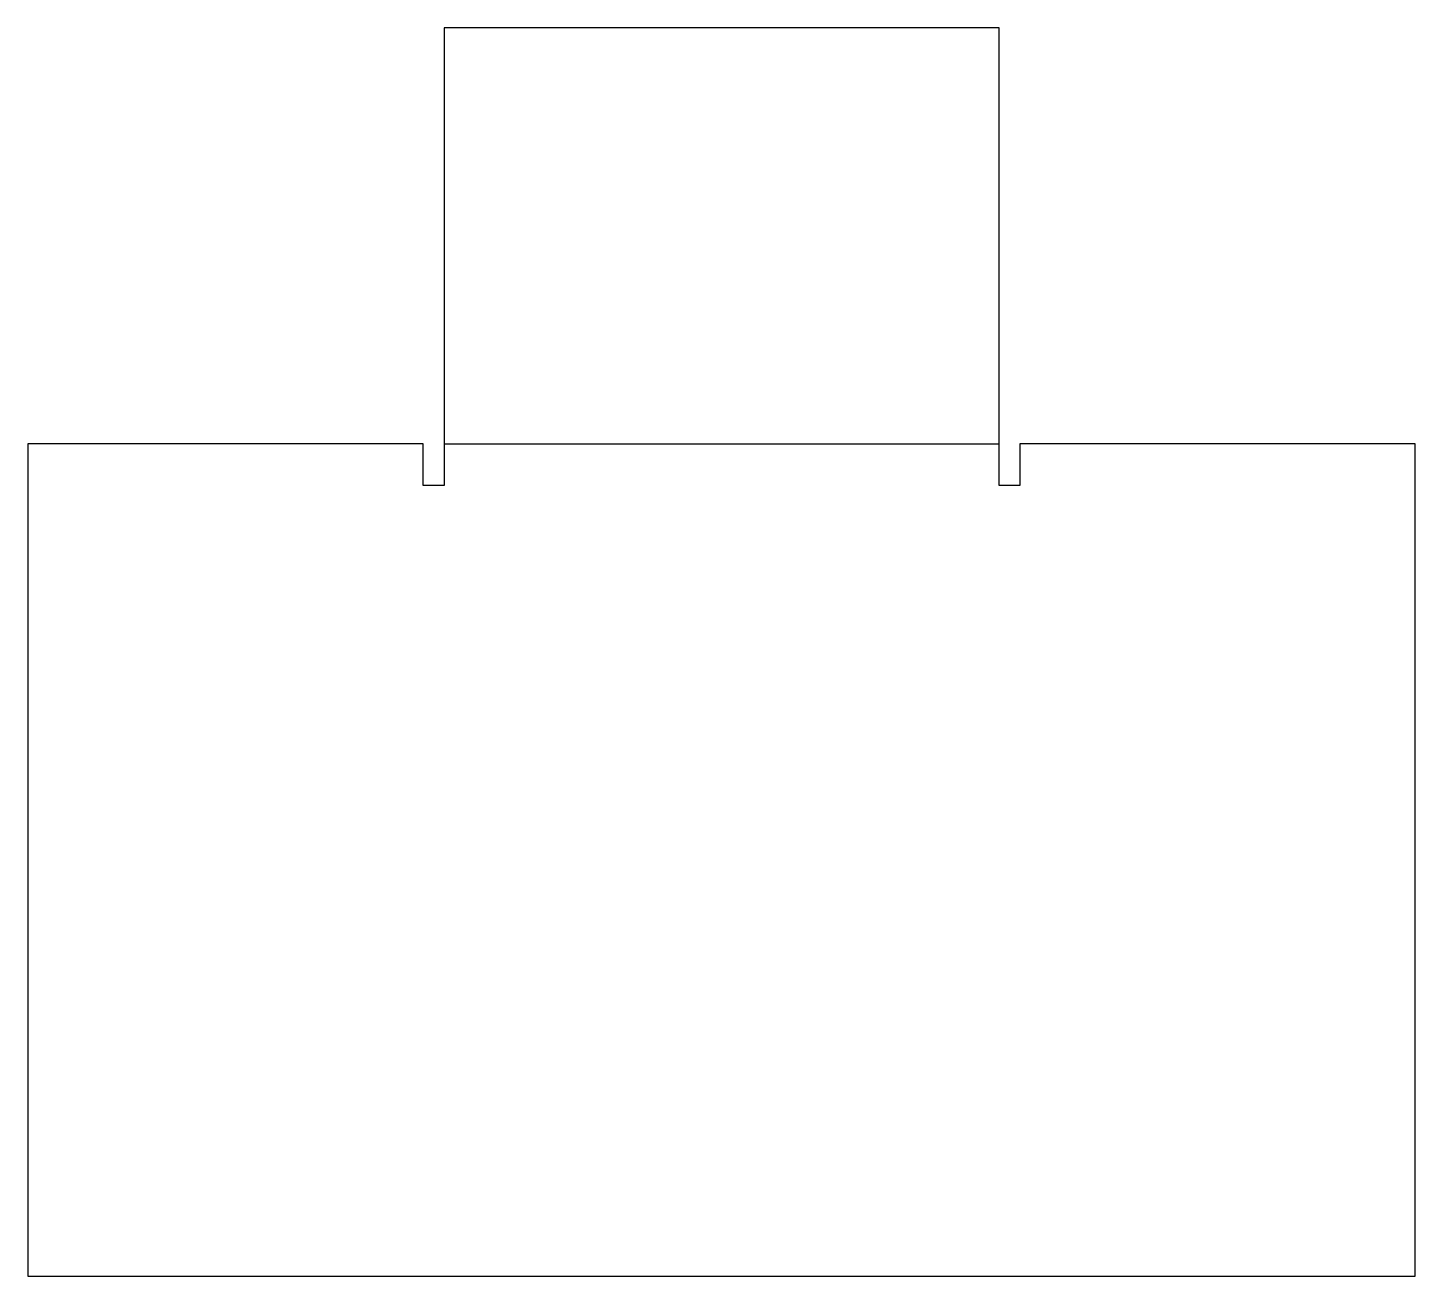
# Model space of a CAD drawing. Header units: millimetres. Extents: x 0 to 100, y 0 to 90.
import ezdxf

# ---------------------------------------------------------------- set-up
doc = ezdxf.new("R2010")
doc.units = ezdxf.units.MM
doc.layers.add('BEND', color=1, linetype='Continuous')

msp = doc.modelspace()

# ---------------------------------------------------------------- linework, layer by layer
msp.add_lwpolyline([(0, 0), (100, 0), (100, 60), (71.5, 60), (71.5, 57), (70, 57), (70, 60), (70, 90), (30, 90), (30, 57), (28.5, 57), (28.5, 60), (0, 60)], close=True)
at = {"layer": 'BEND'}
msp.add_line((30, 60), (70, 60), dxfattribs=at)

doc.saveas('drawing.dxf')
